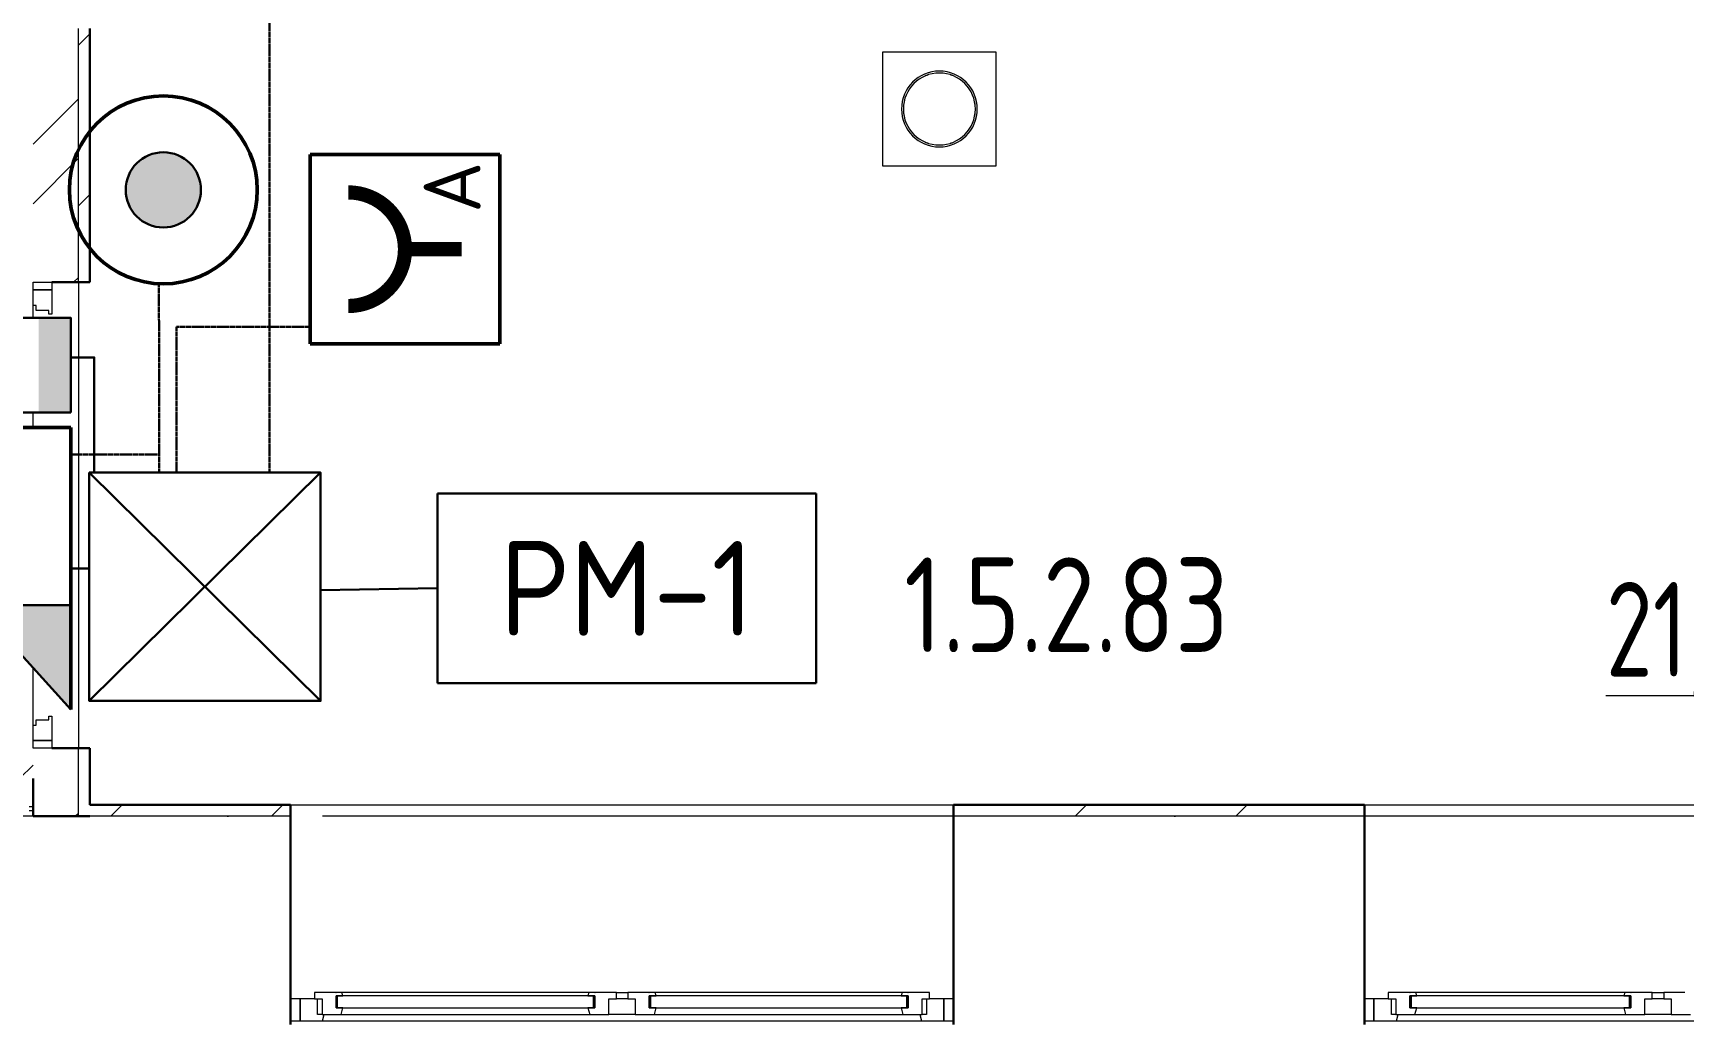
# Model space of a CAD drawing. Header units: millimetres. Extents: x -325553 to 627452, y -28539 to 738858.
# Drawn here: x -12830 to -8472, y 185171 to 187782 of the extents above; entities that cross this region are included whole.
import ezdxf
from ezdxf.enums import TextEntityAlignment as Align

# ---------------------------------------------------------------- set-up
doc = ezdxf.new("R2010")
doc.units = ezdxf.units.MM
doc.set_wipeout_variables(frame=1)
doc.linetypes.add('ADSK_Линия сетки', pattern=[25, 20, -2.5, 0, -2.5])
doc.linetypes.add('штриховаяX2', pattern=[1.5, 1, -0.5])
for name, color, linetype, lineweight in [('-SBugo-СКД-Приборы', 1, 'Continuous', 30), ('_ Окна', 7, 'Continuous', 9), ('RC-Извещатели_охранные', 5, 'Continuous', 30), ('RC-Линии_связи-Адресные', 5, 'Continuous', 30), ('RC-Прочее_оборудование', 5, 'Continuous', 30), ('Двери', 252, 'Continuous', 9), ('Марки помещений', 252, 'Continuous', 20), ('Ограждение', 252, 'Continuous', 9), ('Окна', 252, 'Continuous', 9), ('Оси', 252, 'Continuous', 9), ('Сантехника', 252, 'Continuous', 9), ('СКУД', 1, 'Continuous', 30), ('Стены внутренние', 7, 'Continuous', 18), ('Стены наружные', 7, 'Continuous', 18), ('Стены штриховка', 7, 'Continuous', 9)]:
    doc.layers.add(name, color=color, linetype=linetype, lineweight=lineweight)
doc.layers.add('000_доп.МДУ', color=7, linetype='Continuous')
doc.styles.add('GOST Common_3', font='', dxfattribs={"height": 3.5})
doc.styles.add('ISOCPEUR', font='isocpeur.ttf', dxfattribs={"width": 0.9, "height": 350})
doc.styles.add('RubezhCAD', font='', dxfattribs={"oblique": 10})
doc.styles.get("Standard").update_dxf_attribs({"font": ''})
doc.styles.get('GOST Common_3').set_extended_font_data('GOST 2.304 type A')
doc.styles.get('RubezhCAD').set_extended_font_data('GOST type A')
doc.styles.get('Standard').set_extended_font_data('GOST type B')

# ---------------------------------------------------------------- blocks, each defined once
blk = doc.blocks.new('1 этаж')
at = {"layer": '_ Окна', "color": 251, "true_color": 0x636466}
for p, q in [((-12865.8, 14974.3), (-12890.8, 14974.3)), ((-12865.8, 14916.3), (-12865.8, 14974.3)), ((-12767.8, 14982.3), (-12770.8, 14982.3)), ((-12770.8, 14982.3), (-12770.8, 14950.3)), ((-12770.8, 14950.3), (-12767.8, 14950.3)), ((-12090.8, 14982.3), (-12767.8, 14982.3)), ((-12767.8, 14982.3), (-12767.8, 14950.3)), ((-12767.8, 14950.3), (-12767.8, 14982.3)), ((-12767.8, 14950.3), (-12090.8, 14950.3)), ((-12090.8, 14950.3), (-12090.8, 14982.3)), ((-12090.8, 14982.3), (-12090.8, 14950.3)), ((-12087.8, 14982.3), (-12090.8, 14982.3)), ((-12090.8, 14950.3), (-12087.8, 14950.3)), ((-12087.8, 14950.3), (-12087.8, 14982.3)), ((-11940.8, 14982.3), (-11943.8, 14982.3)), ((-11943.8, 14982.3), (-11943.8, 14950.3)), ((-11943.8, 14950.3), (-11940.8, 14950.3)), ((-11263.8, 14982.3), (-11940.8, 14982.3)), ((-11940.8, 14982.3), (-11940.8, 14950.3)), ((-11940.8, 14950.3), (-11940.8, 14982.3)), ((-11940.8, 14950.3), (-11263.8, 14950.3)), ((-11263.8, 14950.3), (-11263.8, 14982.3)), ((-11263.8, 14982.3), (-11263.8, 14950.3)), ((-11260.8, 14982.3), (-11263.8, 14982.3)), ((-11263.8, 14950.3), (-11260.8, 14950.3)), ((-11260.8, 14950.3), (-11260.8, 14982.3)), ((-11140.8, 14974.3), (-11165.8, 14974.3)), ((-11165.8, 14974.3), (-11165.8, 14916.3)), ((-10030.8, 14974.3), (-10055.8, 14974.3)), ((-10030.8, 14916.3), (-10030.8, 14974.3)), ((-9932.8, 14982.3), (-9935.8, 14982.3)), ((-9935.8, 14982.3), (-9935.8, 14950.3)), ((-9935.8, 14950.3), (-9932.8, 14950.3)), ((-9355.8, 14982.3), (-9932.8, 14982.3)), ((-9932.8, 14982.3), (-9932.8, 14950.3)), ((-9932.8, 14950.3), (-9932.8, 14982.3)), ((-9932.8, 14950.3), (-9355.8, 14950.3)), ((-9355.8, 14950.3), (-9355.8, 14982.3)), ((-9355.8, 14982.3), (-9355.8, 14950.3)), ((-9352.8, 14982.3), (-9355.8, 14982.3)), ((-9355.8, 14950.3), (-9352.8, 14950.3)), ((-9352.8, 14950.3), (-9352.8, 14982.3)), ((-12890.8, 14916.3), (-12865.8, 14916.3)), ((-11165.8, 14916.3), (-11140.8, 14916.3)), ((-10055.8, 14916.3), (-10030.8, 14916.3))]:
    blk.add_line(p, q, dxfattribs=at)
at = {"layer": '_ Окна', "color": 251, "lineweight": 18, "true_color": 0x636466}
for p, q in [((-12827.8, 14974.3), (-12865.8, 14974.3)), ((-12865.8, 14974.3), (-12865.8, 14916.3)), ((-12771.8, 14991.3), (-12827.8, 14991.3)), ((-12827.8, 14991.3), (-12827.8, 14974.3)), ((-12827.8, 14974.3), (-12807.8, 14974.3)), ((-12819.8, 14933.3), (-12819.8, 14974.3)), ((-12807.8, 14974.3), (-12807.8, 14933.3)), ((-12770.8, 14990.3), (-12771.8, 14991.3)), ((-12769.8, 14991.3), (-12770.8, 14990.3)), ((-12770.8, 14950.3), (-12770.8, 14982.3)), ((-12770.8, 14982.3), (-12752.8, 14982.3)), ((-12752.8, 14950.3), (-12770.8, 14950.3)), ((-12755.2, 14991.3), (-12769.8, 14991.3)), ((-12757.4, 14933.3), (-12752.8, 14950.3)), ((-12752.8, 14982.3), (-12755.2, 14991.3)), ((-12103.4, 14991.3), (-12105.8, 14982.3)), ((-12105.8, 14982.3), (-12087.8, 14982.3)), ((-12087.8, 14950.3), (-12105.8, 14950.3)), ((-12105.8, 14950.3), (-12101.2, 14933.3)), ((-12088.8, 14991.3), (-12103.4, 14991.3)), ((-12087.8, 14990.3), (-12088.8, 14991.3)), ((-12086.8, 14991.3), (-12087.8, 14990.3)), ((-12087.8, 14982.3), (-12087.8, 14950.3)), ((-12030.8, 14991.3), (-12086.8, 14991.3)), ((-12050.8, 14933.3), (-12050.8, 14974.3)), ((-12050.8, 14974.3), (-12030.8, 14974.3)), ((-12030.8, 14974.3), (-12030.8, 14991.3)), ((-11944.8, 14991.3), (-12000.8, 14991.3)), ((-12000.8, 14991.3), (-12000.8, 14974.3)), ((-12000.8, 14974.3), (-11980.8, 14974.3)), ((-11980.8, 14974.3), (-11980.8, 14933.3)), ((-11943.8, 14990.3), (-11944.8, 14991.3)), ((-11942.8, 14991.3), (-11943.8, 14990.3)), ((-11943.8, 14950.3), (-11943.8, 14982.3)), ((-11943.8, 14982.3), (-11925.8, 14982.3)), ((-11925.8, 14950.3), (-11943.8, 14950.3)), ((-11928.2, 14991.3), (-11942.8, 14991.3)), ((-11930.4, 14933.3), (-11925.8, 14950.3)), ((-11925.8, 14982.3), (-11928.2, 14991.3)), ((-11276.4, 14991.3), (-11278.8, 14982.3)), ((-11278.8, 14982.3), (-11260.8, 14982.3)), ((-11260.8, 14950.3), (-11278.8, 14950.3)), ((-11278.8, 14950.3), (-11274.2, 14933.3)), ((-11261.8, 14991.3), (-11276.4, 14991.3)), ((-11260.8, 14990.3), (-11261.8, 14991.3)), ((-11259.8, 14991.3), (-11260.8, 14990.3)), ((-11260.8, 14982.3), (-11260.8, 14950.3)), ((-11203.8, 14991.3), (-11259.8, 14991.3)), ((-11223.8, 14933.3), (-11223.8, 14974.3)), ((-11223.8, 14974.3), (-11203.8, 14974.3)), ((-11211.8, 14974.3), (-11211.8, 14933.3)), ((-11203.8, 14974.3), (-11203.8, 14991.3)), ((-11165.8, 14974.3), (-11203.8, 14974.3)), ((-11165.8, 14916.3), (-11165.8, 14974.3)), ((-9992.8, 14974.3), (-10030.8, 14974.3)), ((-10030.8, 14974.3), (-10030.8, 14916.3)), ((-9936.8, 14991.3), (-9992.8, 14991.3)), ((-9992.8, 14991.3), (-9992.8, 14974.3)), ((-9992.8, 14974.3), (-9972.8, 14974.3)), ((-9984.8, 14933.3), (-9984.8, 14974.3)), ((-9972.8, 14974.3), (-9972.8, 14933.3)), ((-9935.8, 14990.3), (-9936.8, 14991.3)), ((-9934.8, 14991.3), (-9935.8, 14990.3)), ((-9935.8, 14950.3), (-9935.8, 14982.3)), ((-9935.8, 14982.3), (-9917.8, 14982.3)), ((-9917.8, 14950.3), (-9935.8, 14950.3)), ((-9920.2, 14991.3), (-9934.8, 14991.3)), ((-9922.4, 14933.3), (-9917.8, 14950.3)), ((-9917.8, 14982.3), (-9920.2, 14991.3)), ((-9368.4, 14991.3), (-9370.8, 14982.3)), ((-9370.8, 14982.3), (-9352.8, 14982.3)), ((-9352.8, 14950.3), (-9370.8, 14950.3)), ((-9370.8, 14950.3), (-9366.2, 14933.3)), ((-9353.8, 14991.3), (-9368.4, 14991.3)), ((-9352.8, 14990.3), (-9353.8, 14991.3)), ((-9351.8, 14991.3), (-9352.8, 14990.3)), ((-9352.8, 14982.3), (-9352.8, 14950.3)), ((-9295.8, 14991.3), (-9351.8, 14991.3)), ((-9315.8, 14933.3), (-9315.8, 14974.3)), ((-9315.8, 14974.3), (-9295.8, 14974.3)), ((-9295.8, 14974.3), (-9295.8, 14991.3)), ((-9209.8, 14991.3), (-9265.8, 14991.3)), ((-9265.8, 14991.3), (-9265.8, 14974.3)), ((-9265.8, 14974.3), (-9245.8, 14974.3)), ((-9245.8, 14974.3), (-9245.8, 14933.3)), ((-12865.8, 14916.3), (-12806.4, 14916.3)), ((-12807.8, 14933.3), (-12819.8, 14933.3)), ((-12807.8, 14933.3), (-12757.4, 14933.3)), ((-12806.4, 14916.3), (-12801.8, 14933.3)), ((-12101.2, 14933.3), (-12050.8, 14933.3)), ((-11980.8, 14933.3), (-11930.4, 14933.3)), ((-11274.2, 14933.3), (-11223.8, 14933.3)), ((-11229.8, 14933.3), (-11225.2, 14916.3)), ((-11225.2, 14916.3), (-11165.8, 14916.3)), ((-11211.8, 14933.3), (-11223.8, 14933.3)), ((-10030.8, 14916.3), (-9971.4, 14916.3)), ((-9972.8, 14933.3), (-9984.8, 14933.3)), ((-9972.8, 14933.3), (-9922.4, 14933.3)), ((-9971.4, 14916.3), (-9966.8, 14933.3)), ((-9366.2, 14933.3), (-9315.8, 14933.3)), ((-9245.8, 14933.3), (-9195.4, 14933.3))]:
    blk.add_line(p, q, dxfattribs=at)
at = {"layer": 'Двери', "color": 251, "true_color": 0x636466}
for p, q in [((-13570.8, 16846.3), (-13570.8, 16866.3)), ((-13570.8, 16866.3), (-13520.8, 16866.3)), ((-13520.8, 16846.3), (-13570.8, 16846.3)), ((-13570.8, 16846.3), (-13520.8, 16846.3)), ((-13570.8, 16805.3), (-13570.8, 16846.3)), ((-13520.8, 16866.3), (-13520.8, 16846.3)), ((-13520.8, 16846.3), (-13520.8, 16782.3)), ((-13562.8, 16805.3), (-13570.8, 16805.3)), ((-13562.8, 16791.3), (-13562.8, 16805.3)), ((-13528.8, 16791.3), (-13562.8, 16791.3)), ((-13528.8, 16782.3), (-13528.8, 16791.3)), ((-13520.8, 16782.3), (-13528.8, 16782.3)), ((-13570.8, 15656.3), (-13570.8, 15697.3)), ((-13570.8, 15697.3), (-13562.8, 15697.3)), ((-13562.8, 15711.3), (-13528.8, 15711.3)), ((-13562.8, 15697.3), (-13562.8, 15711.3)), ((-13528.8, 15720.3), (-13520.8, 15720.3)), ((-13528.8, 15711.3), (-13528.8, 15720.3)), ((-13520.8, 15720.3), (-13520.8, 15656.3)), ((-13570.8, 15656.3), (-13520.8, 15656.3)), ((-13570.8, 15636.3), (-13570.8, 15656.3)), ((-13520.8, 15656.3), (-13570.8, 15656.3)), ((-13520.8, 15656.3), (-13520.8, 15636.3)), ((-13520.8, 15636.3), (-13570.8, 15636.3))]:
    blk.add_line(p, q, dxfattribs=at)
at = {"layer": 'Ограждение', "color": 251, "true_color": 0x636466}
for p, q in [((-13570.8, 15481.3), (-13580.8, 15481.3)), ((-13580.8, 15471.3), (-13570.8, 15471.3))]:
    blk.add_line(p, q, dxfattribs=at)
at = {"layer": 'Окна', "color": 251, "true_color": 0x636466}
for p, q in [((-12769.8, 14991.3), (-12771.8, 14991.3)), ((-12103.4, 14991.3), (-12755.2, 14991.3)), ((-12086.8, 14991.3), (-12088.8, 14991.3)), ((-12030.8, 14991.3), (-12000.8, 14991.3)), ((-12000.8, 14974.3), (-12030.8, 14974.3)), ((-11942.8, 14991.3), (-11944.8, 14991.3)), ((-11276.4, 14991.3), (-11928.2, 14991.3)), ((-11259.8, 14991.3), (-11261.8, 14991.3)), ((-9934.8, 14991.3), (-9936.8, 14991.3)), ((-9368.4, 14991.3), (-9920.2, 14991.3)), ((-9351.8, 14991.3), (-9353.8, 14991.3)), ((-9295.8, 14991.3), (-9265.8, 14991.3)), ((-9265.8, 14974.3), (-9295.8, 14974.3)), ((-12806.4, 14916.3), (-11225.2, 14916.3)), ((-12757.4, 14933.3), (-12101.2, 14933.3)), ((-11980.8, 14933.3), (-12050.8, 14933.3)), ((-11930.4, 14933.3), (-11274.2, 14933.3)), ((-9971.4, 14916.3), (-8590.2, 14916.3)), ((-9922.4, 14933.3), (-9366.2, 14933.3)), ((-9245.8, 14933.3), (-9315.8, 14933.3))]:
    blk.add_line(p, q, dxfattribs=at)
at = {"layer": 'Оси', "color": 251, "linetype": 'ADSK_Линия сетки', "ltscale": 100, "true_color": 0x636466}
blk.add_line((-805.8, 15456.3), (-72528.1, 15456.3), dxfattribs=at)
at = {"layer": 'Сантехника', "color": 251, "true_color": 0x636466}
for p, q in [((-11328, 17473.6), (-11328, 17173.6)), ((-11028, 17473.6), (-11328, 17473.6)), ((-11028, 17173.6), (-11028, 17473.6)), ((-11328, 17173.6), (-11028, 17173.6))]:
    blk.add_line(p, q, dxfattribs=at)
for radius, start, end in [(100, 90, 270), (95, 90, 270), (95, 126.6454, 132.023), (95, 107.977, 113.3546), (100, 270, 90), (95, 270, 90), (95, 66.6454, 72.023), (95, 47.977, 53.3546), (95, 167.977, 173.3546), (95, 186.6454, 192.023), (95, 6.6454, 12.023), (95, 347.977, 353.3546), (95, 227.977, 233.3546), (95, 246.6454, 252.023), (95, 287.977, 293.3546), (95, 306.6454, 312.023)]:
    blk.add_arc((-11178, 17323.6), radius, start, end, dxfattribs=at)
at = {"layer": 'Стены внутренние', "color": 251, "true_color": 0x636466}
for p, q in [((-12890.8, 15456.3), (-13420.8, 15456.3)), ((-10055.8, 15456.3), (-11140.8, 15456.3))]:
    blk.add_line(p, q, dxfattribs=at)
at = {"layer": 'Стены внутренние', "color": 251, "lineweight": 30, "true_color": 0x636466}
for p, q in [((-12890.8, 14906.3), (-12890.8, 15456.3)), ((-11140.8, 15456.3), (-11140.8, 14906.3)), ((-10055.8, 14906.3), (-10055.8, 15456.3))]:
    blk.add_line(p, q, dxfattribs=at)
at = {"layer": 'Стены наружные', "color": 251, "linetype": 'Continuous', "lineweight": 9, "true_color": 0x636466}
for p, q in [((-13450.8, 17492.2), (-13420.8, 17522.2)), ((-13570.8, 17230.6), (-13450.8, 17350.6)), ((-13570.8, 17073.5), (-13450.8, 17193.5)), ((-13450.8, 17068), (-13420.8, 17098)), ((-13463.7, 16866.3), (-13450.8, 16879.2)), ((-13606.3, 15556.3), (-13570.8, 15591.7)), ((-13365.4, 15456.3), (-13335.4, 15486.3)), ((-12941.2, 15456.3), (-12911.2, 15486.3)), ((-10819.9, 15456.3), (-10789.9, 15486.3)), ((-10395.6, 15456.3), (-10365.6, 15486.3)), ((-13459.3, 15456.3), (-13450.8, 15464.8))]:
    blk.add_line(p, q, dxfattribs=at)
at = {"layer": 'Стены наружные', "color": 251, "lineweight": 30, "true_color": 0x636466}
for p, q in [((-13420.8, 16866.3), (-13420.8, 17536.3)), ((-13520.8, 16866.3), (-13420.8, 16866.3)), ((-13520.8, 15636.3), (-13420.8, 15636.3)), ((-13420.8, 15486.3), (-13420.8, 15636.3)), ((-13570.8, 15456.3), (-13570.8, 15556.3)), ((-12890.8, 15486.3), (-13420.8, 15486.3)), ((-12890.8, 15456.3), (-12890.8, 15486.3)), ((-10055.8, 15486.3), (-11140.8, 15486.3)), ((-11140.8, 15486.3), (-11140.8, 15456.3)), ((-10055.8, 15456.3), (-10055.8, 15486.3)), ((-13570.8, 15456.3), (-13420.8, 15456.3))]:
    blk.add_line(p, q, dxfattribs=at)
at = {"layer": 'Стены наружные', "color": 251, "true_color": 0x636466}
for p, q in [((-13450.8, 16866.3), (-13450.8, 15636.3)), ((-13570.8, 15697.3), (-13570.8, 16805.3)), ((-12890.8, 15486.3), (-11140.8, 15486.3)), ((-10055.8, 15486.3), (-8505.8, 15486.3))]:
    blk.add_line(p, q, dxfattribs=at)
at = {"layer": 'Стены штриховка', "color": 251, "true_color": 0x636466}
for p, q in [((-13450.8, 16866.3), (-13450.8, 17536.3)), ((-13450.8, 15456.3), (-13450.8, 15636.3))]:
    blk.add_line(p, q, dxfattribs=at)
at = {"layer": 'Марки помещений', "color": 251, "true_color": 0x636466, "style": 'GOST Common_3', "width": 0.9}
blk.add_text('%%U21,53', height=250, dxfattribs=at).set_placement((-9418.5, 15825))
blk = doc.blocks.new('кнопка')
at = {"layer": '-SBugo-СКД-Приборы', "linetype": 'ByBlock', "ltscale": 100}
h = blk.add_hatch(color=256, dxfattribs=at)
edge = h.paths.add_edge_path()
edge.add_ellipse((0, 0), major_axis=(-46.8, 46.8), ratio=1, start_angle=0, end_angle=360)
at = {"layer": '-SBugo-СКД-Приборы', "lineweight": 50}
blk.add_circle((0, 0), 165.4, dxfattribs=at)
at = {"layer": '-SBugo-СКД-Приборы', "linetype": 'ByBlock', "ltscale": 100}
blk.add_ellipse((0, 0), major_axis=(-46.8, 46.8), ratio=1, start_param=3.926991, end_param=10.210176, dxfattribs=at)
blk = doc.blocks.new('*U1251')
blk.add_wipeout([(-509.8, -125), (-234.3, 125), (234.2, 125), (234.2, -125)]).dxf.layer = 'СКУД'
at = {"layer": 'СКУД'}
h = blk.add_hatch(color=256, dxfattribs=at)
h.dxf.hatch_style = 1
h.set_gradient(color1=(255, 0, 0), color2=(255, 0, 0), tint=1)
h.paths.add_polyline_path([(-509.8, -125), (-234.3, -125), (-234.3, 125)])
at = {"layer": 'СКУД', "lineweight": 50}
for p, q in [((234.2, 125), (-234.3, 125)), ((-509.8, -125), (234.2, -125))]:
    blk.add_line(p, q, dxfattribs=at)
at = {"layer": 'СКУД'}
blk.add_line((234.2, -125), (234.2, 125), dxfattribs=at)
for points in [[(-509.8, -125), (-234.3, 125)], [(-234.3, 125), (-234.3, -125)]]:
    blk.add_lwpolyline(points, dxfattribs=at)
at = {"layer": 'СКУД', "lineweight": 50}
blk.add_lwpolyline([(234.2, -125), (234.2, 125)], dxfattribs=at)
blk = doc.blocks.new('RC-UGO-IOM-01')
at = {"layer": 'RC-Извещатели_охранные'}
blk.add_point((0, 0), dxfattribs=at)
blk.add_attdef('PSTN', text='', height=2.5, dxfattribs=at).set_placement((0.977, 2.603), align=Align.BOTTOM_LEFT)
blk.add_wipeout([(2.5, -2.5), (2.5, 2.5), (-2.5, 2.5), (-2.5, -2.5)]).dxf.layer = 'RC-Извещатели_охранные'
blk.add_wipeout([(-2.5, -2.5), (-2.5, 2.5), (2.5, 2.5), (2.5, -2.5)]).dxf.layer = 'RC-Извещатели_охранные'
h = blk.add_hatch(color=256, dxfattribs=at)
h.dxf.hatch_style = 1
h.paths.add_polyline_path([(2.5, 0.8), (2.5, 2.506), (-2.5, 2.499), (-2.5, 0.8)])
h = blk.add_hatch(color=256, dxfattribs=at)
h.dxf.hatch_style = 1
h.paths.add_polyline_path([(2.5, -2.5), (2.5, -0.794), (-2.5, -0.801), (-2.5, -2.5)])
blk.add_lwpolyline([(-2.5, -2.5), (2.5, -2.5), (2.5, 2.5), (-2.5, 2.5)], close=True, dxfattribs=at)
blk = doc.blocks.new('УДП 513-10 исп. 01 АР')
at = {"color": 6, "lineweight": 50}
blk.add_wipeout([(-250, 250), (250, 250), (250, -250), (-250, -250)], dxfattribs=at).dxf.layer = 'СКУД'
at = {"layer": 'СКУД', "color": 6, "lineweight": 50, "ltscale": 30}
for p, q in [((-250, -250), (-250, 250)), ((-250, 250), (250, 250)), ((250, 250), (250, -250)), ((250, -250), (-250, -250))]:
    blk.add_line(p, q, dxfattribs=at)
at = {"layer": 'СКУД', "color": 6, "linetype": 'Continuous', "lineweight": 50, "ltscale": 30, "const_width": 37.5}
blk.add_lwpolyline([(-150, 150, 1), (150, 150, 1)], format="xyb", dxfattribs=at)
blk.add_lwpolyline([(0, 0), (0, -150)], dxfattribs=at)
at = {"layer": 'СКУД', "color": 6, "lineweight": 50, "style": 'ISOCPEUR'}
blk.add_text('А', height=150, dxfattribs=at).set_placement((96, -199.3))
blk = doc.blocks.new('РМ1')
at = {"layer": 'RC-Прочее_оборудование'}
blk.add_point((0, 0), dxfattribs=at)
blk.add_attdef('PSTN', text='', height=2.5, dxfattribs=at).set_placement((5.721, 2.541), align=Align.BOTTOM_CENTER)
blk.add_wipeout([(4.999, 2.501), (4.999, -2.501), (-4.999, -2.501), (-4.999, 2.501)]).dxf.layer = 'RC-Прочее_оборудование'
blk.add_wipeout([(-4.999, -2.501), (-4.999, 2.501), (4.999, 2.501), (4.999, -2.501)]).dxf.layer = 'RC-Прочее_оборудование'
for p, q in [((-4.999, 2.501), (4.999, 2.501)), ((-4.999, -2.501), (-4.999, 2.501)), ((-4.999, 2.501), (-4.999, 2.501)), ((4.999, 2.501), (4.999, -2.501)), ((4.999, -2.501), (-4.999, -2.501))]:
    blk.add_line(p, q, dxfattribs=at)
at = {"layer": 'RC-Прочее_оборудование', "ltscale": 100, "style": 'ISOCPEUR', "width": 0.9}
blk.add_text('РМ-1', height=2.5, dxfattribs=at).set_placement((0.001, -0.001), align=Align.MIDDLE)

msp = doc.modelspace()

# ---------------------------------------------------------------- linework, layer by layer
at = {"color": 6, "lineweight": 30}
for points in [[(-12668.6, 186621.9), (-12668.6, 186925.6), (-12730.2, 186925.6), (-12730.2, 186925.6)], [(-12730.2, 186368.5), (-12681.6, 186368.5)]]:
    msp.add_lwpolyline(points, dxfattribs=at)
at = {"color": 7, "lineweight": 30}
msp.add_lwpolyline([(-12681.6, 186621.9), (-12071, 186621.9), (-12071, 186019), (-12681.6, 186019)], close=True, dxfattribs=at)
for points in [[(-12681.6, 186019), (-12071, 186621.9)], [(-12681.6, 186621.9), (-12071, 186019)]]:
    msp.add_lwpolyline(points, dxfattribs=at)
at = {"color": 1, "lineweight": 30}
msp.add_lwpolyline([(-11762.6, 186316.3), (-12071, 186311.4)], dxfattribs=at)
at = {"layer": 'RC-Линии_связи-Адресные', "color": 3, "linetype": 'штриховаяX2', "ltscale": 2}
msp.add_line((-12206.2, 186621.9), (-12206.2, 188311.9), dxfattribs=at)
at = {"layer": 'RC-Линии_связи-Адресные', "color": 4, "linetype": 'штриховаяX2', "ltscale": 2}
msp.add_lwpolyline([(-12989.2, 187155.9), (-12989.2, 186669.7), (-12497.7, 186669.7)], dxfattribs=at)
at = {"layer": 'RC-Линии_связи-Адресные', "color": 30, "linetype": 'штриховаяX2', "ltscale": 2}
msp.add_lwpolyline([(-12497, 186621.9), (-12497.7, 187120.4), (-12497.7, 187120.4)], dxfattribs=at)
at = {"layer": 'RC-Линии_связи-Адресные', "color": 92, "linetype": 'штриховаяX2', "ltscale": 2}
msp.add_lwpolyline([(-12098.1, 187006.6), (-12451, 187006.6), (-12451, 186621.9)], dxfattribs=at)

# ---------------------------------------------------------------- block references
at = {"layer": '000_доп.МДУ', "color": 7, "lineweight": 0}
msp.add_blockref('1 этаж', (740.6, 170258), dxfattribs=at)
at = {"layer": 'СКУД', "xscale": 1.5, "yscale": 1.5, "zscale": 1.5}
msp.add_blockref('кнопка', (-12486.1, 187368.1), dxfattribs=at)

# ---------------------------------------------------------------- next in the draw order: block references
ref = msp.add_blockref('РМ1', (-11262.7, 186316.3), dxfattribs=dict(xscale=100, yscale=100, zscale=100))
ref.add_attrib('PSTN', '1.5.2.83', dxfattribs={"layer": 'RC-Прочее_оборудование', "color": 0, "height": 250, "style": 'RubezhCAD'}).set_placement((-10102, 186397.7), align=Align.TOP_CENTER)
at = {"layer": 'RC-Извещатели_охранные', "color": 1, "ltscale": 0.01, "xscale": 50, "yscale": 50, "zscale": 50, "rotation": 90}
msp.add_blockref('RC-UGO-IOM-01', (-12855.2, 186905), dxfattribs=at)
at = {"layer": 'СКУД', "rotation": 90}
for name, p in [('УДП 513-10 исп. 01 АР', (-11848.1, 187211.5)), ('*U1251', (-12855.2, 186506.3))]:
    msp.add_blockref(name, p, dxfattribs=at)

doc.saveas('drawing.dxf')
